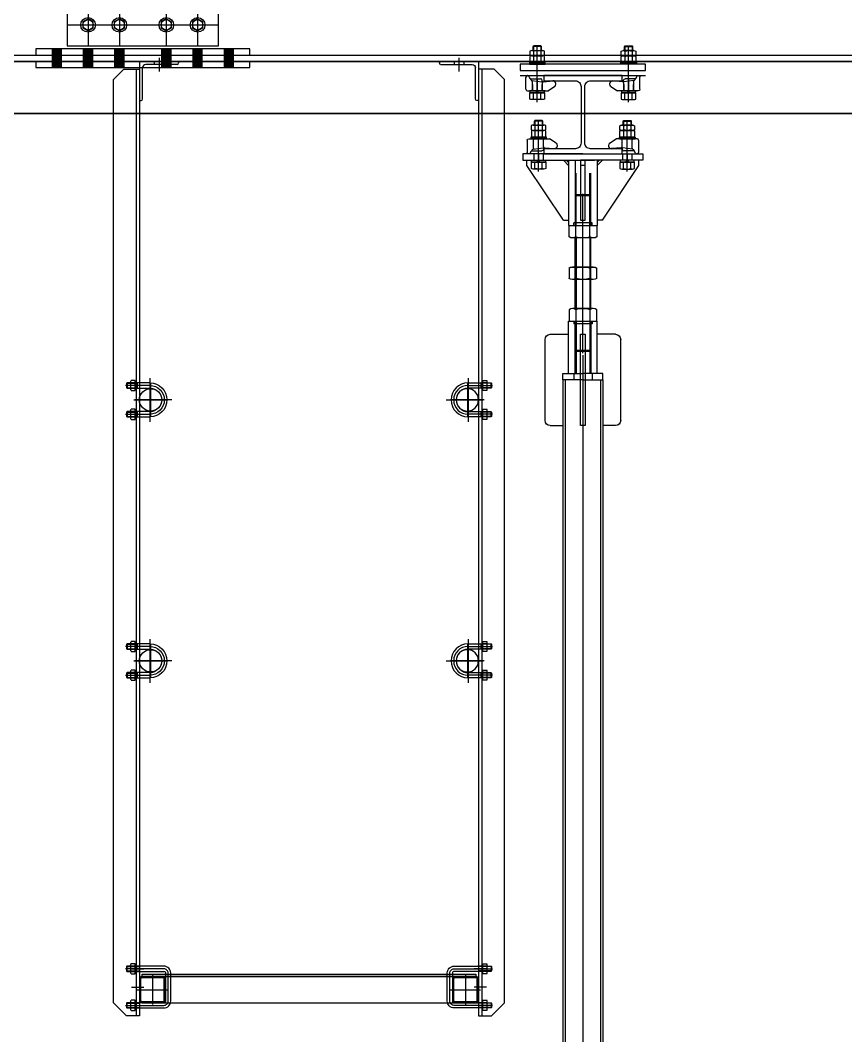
# Model space of a CAD drawing. Header units: millimetres. Extents: x 5349504 to 6791112, y -2212455 to -2153443.
# Drawn here: x 6345809 to 6347391, y -2190790 to -2188845 of the extents above; entities that cross this region are included whole.
import ezdxf
from ezdxf.xclip import XClip

# ---------------------------------------------------------------- set-up
doc = ezdxf.new("R2010")
doc.units = ezdxf.units.MM
doc.header["$LTSCALE"] = 400
doc.header["$XCLIPFRAME"] = 2
doc.linetypes.add('CENTER', pattern=[50.8, 31.75, -6.35, 6.35, -6.35])
doc.linetypes.add('HIDDEN', pattern=[0.375, 0.25, -0.125])
doc.layers.get('0').update_dxf_attribs({"lineweight": 9})
doc.layers.get('DEFPOINTS').update_dxf_attribs({"color": 140})
for name, color, linetype in [('4ELEV', 4, 'Continuous'), ('5ELEV', 5, 'Continuous'), ('BOLT', 5, 'Continuous'), ('EQUIP', 8, 'Continuous'), ('GRND', 8, 'Continuous')]:
    doc.layers.add(name, color=color, linetype=linetype)

# ---------------------------------------------------------------- blocks, each defined once
blk = doc.blocks.new('A$C16102F09')
at = {"color": 2}
for p, q in [((119.6, 168), (116.8, 169.6)), ((170, 168), (119.6, 168)), ((119.6, 151.3), (116.8, 149.6)), ((170, 151.3), (119.6, 151.3)), ((119.6, 28), (116.8, 29.6)), ((119.6, 11.3), (116.8, 9.6)), ((170, 28), (119.6, 28)), ((170, 11.3), (119.6, 11.3))]:
    blk.add_line(p, q, dxfattribs=at)
for p, q in [((119.6, 169.6), (119.6, 149.6)), ((137, 163), (132, 158)), ((137, 161.3), (132, 156.3)), ((137, 140), (137, 179.3)), ((137, 179.3), (151.5, 179.3)), ((151.5, 169.4), (137, 169.4)), ((153, 176.6), (151.5, 179.3)), ((153, 142.6), (153, 176.6)), ((168.4, 169.6), (168.4, 149.6)), ((151.5, 149.8), (137, 149.8)), ((151.5, 140), (137, 140)), ((151.5, 140), (153, 142.6)), ((137, 0), (137, 39.3)), ((137, 39.3), (151.5, 39.3)), ((153, 36.6), (151.5, 39.3)), ((119.6, 29.6), (119.6, 9.6)), ((137, 23), (132, 18)), ((137, 21.3), (132, 16.3)), ((151.5, 29.4), (137, 29.4)), ((151.5, 9.8), (137, 9.8)), ((151.5, 0), (153, 2.6)), ((153, 2.6), (153, 36.6)), ((168.4, 29.6), (168.4, 9.6)), ((151.5, 0), (137, 0))]:
    blk.add_line(p, q)
blk.add_lwpolyline([(170, 168), (170, 151.3), (168.4, 149.6), (26, 149.6, 0.414214), (20, 143.6), (20, 35.6, 0.414214), (26, 29.6), (168.4, 29.6), (170, 28), (170, 11.3), (168.4, 9.6), (26, 9.6, -0.414214), (0, 35.6), (0, 143.6, -0.414214), (26, 169.6), (168.4, 169.6)], format="xyb", close=True)
for points in [[(132, 142), (137, 142), (137, 177.2), (132, 177.2)], [(132, 2), (137, 2), (137, 37.2), (132, 37.2)]]:
    blk.add_lwpolyline(points, close=True)
for centre, radius, start, end in [((144.3, 174.4), 8.68, 325.591, 34.409), ((119, 159.4), 34, 0.4002, 17.1986), ((119, 159.9), 34, 342.8014, 359.5998), ((144.3, 144.9), 8.68, 325.591, 34.409), ((144.3, 34.4), 8.68, 325.591, 34.409), ((119, 19.4), 34, 0.4002, 17.1986), ((119, 19.9), 34, 342.8014, 359.5998), ((144.3, 4.9), 8.68, 325.591, 34.409)]:
    blk.add_arc(centre, radius, start, end)
at = {"layer": 'EQUIP'}
blk.add_lwpolyline([(174, 19.6), (26, 19.6, -0.414214), (10, 35.6), (10, 143.6, -0.414214), (26, 159.6), (174, 159.6)], format="xyb", dxfattribs=at)
blk = doc.blocks.new('A$C20B212E0')
for p, q in [((141, 119), (141, 158.2)), ((141, 158.2), (155.5, 158.2)), ((157, 155.6), (155.5, 158.2)), ((83.6, 148.6), (171.4, 148.6)), ((171.4, 128.6), (83.6, 128.6)), ((133, 148.6), (133, 128.6)), ((141, 141.9), (136, 136.9)), ((141, 140.3), (136, 135.3)), ((155.5, 148.4), (141, 148.4)), ((155.5, 128.8), (141, 128.8)), ((155.5, 119), (141, 119)), ((155.5, 119), (157, 121.6)), ((157, 121.6), (157, 155.6)), ((171.4, 148.6), (173, 147)), ((171.4, 148.6), (171.4, 128.6)), ((173, 130.2), (171.4, 128.6)), ((173, 147), (173, 130.2)), ((141, 9), (141, 48.2)), ((141, 48.2), (155.5, 48.2)), ((157, 45.6), (155.5, 48.2)), ((157, 11.6), (157, 45.6)), ((83.6, 38.6), (171.4, 38.6)), ((171.4, 18.6), (83.6, 18.6)), ((133, 38.6), (133, 18.6)), ((141, 31.9), (136, 26.9)), ((141, 30.3), (136, 25.3)), ((155.5, 38.4), (141, 38.4)), ((155.5, 18.8), (141, 18.8)), ((155.5, 9), (141, 9)), ((155.5, 9), (157, 11.6)), ((171.4, 38.6), (173, 37)), ((171.4, 38.6), (171.4, 18.6)), ((173, 20.2), (171.4, 18.6)), ((173, 37), (173, 20.2))]:
    blk.add_line(p, q)
at = {"color": 2}
for p, q in [((133, 147), (130.2, 148.6)), ((133, 130.2), (130.2, 128.6)), ((173, 147), (133, 147)), ((173, 130.2), (133, 130.2)), ((133, 37), (130.2, 38.6)), ((133, 20.2), (130.2, 18.6)), ((173, 37), (133, 37)), ((173, 20.2), (133, 20.2))]:
    blk.add_line(p, q, dxfattribs=at)
for points in [[(136, 121), (141, 121), (141, 156.2), (136, 156.2)], [(136, 11), (141, 11), (141, 46.2), (136, 46.2)]]:
    blk.add_lwpolyline(points, close=True)
for centre, radius, start, end in [((148.3, 153.3), 8.68, 325.591, 34.409), ((83.6, 83.6), 65, 90, 270), ((83.6, 83.6), 45, 90, 270), ((123, 138.4), 34, 0.4002, 17.1986), ((123, 138.8), 34, 342.8014, 359.5998), ((148.3, 123.9), 8.68, 325.591, 34.409), ((148.3, 43.3), 8.68, 325.591, 34.409), ((123, 28.4), 34, 0.4002, 17.1986), ((123, 28.8), 34, 342.8014, 359.5998), ((148.3, 13.9), 8.68, 325.591, 34.409)]:
    blk.add_arc(centre, radius, start, end)
at = {"layer": 'EQUIP'}
for p, q in [((83.6, 167.2), (83.6, 0)), ((0, 83.6), (141.6, 83.6))]:
    blk.add_line(p, q, dxfattribs=at)
for points in [[(83.6, 138.6), (177, 138.6)], [(177, 28.6), (83.6, 28.6)]]:
    blk.add_lwpolyline(points, dxfattribs=at)
blk.add_arc((83.6, 83.6), 55, 90, 270, dxfattribs=at)
blk = doc.blocks.new('A$C4B32655D')
for p, q in [((138, 4257), (138, 4107)), ((138, 4257), (288, 4257)), ((282, 4245), (162, 4245)), ((288, 4257), (288, 4251)), ((126, 4227), (126, 600)), ((150, 4113), (150, 4233)), ((138, 4107), (144, 4107))]:
    blk.add_line(p, q)
blk.add_lwpolyline([(78, 4227), (138, 4227), (138, 600), (88, 600), (38, 650), (38, 4187)], close=True)
for centre in [(180.7, 2960), (180.7, 1960)]:
    blk.add_circle(centre, 42.7)
for centre, radius, start, end in [((162, 4233), 12, 90, 180), ((282, 4251), 6, 270, 0), ((144, 4113), 6, 270, 0)]:
    blk.add_arc(centre, radius, start, end)
at = {"layer": 'EQUIP'}
for p, q in [((195, 4257), (195, 4245)), ((213, 4270.3), (213, 4218.1)), ((231, 4257), (231, 4245)), ((180.7, 3024.8), (180.7, 2895.2)), ((115.9, 2960), (245.5, 2960)), ((180.7, 2024.8), (180.7, 1895.2)), ((115.9, 1960), (245.5, 1960)), ((107.6, 780), (154.8, 780)), ((126, 790), (138, 790)), ((126, 770), (138, 770)), ((107.6, 710), (154.8, 710)), ((107.6, 640), (154.8, 640)), ((126, 650), (138, 650)), ((126, 630), (138, 630))]:
    blk.add_line(p, q, dxfattribs=at)
at = {"xscale": -1}
for name, p in [('A$C20B212E0', (262, 2876.4)), ('A$C20B212E0', (262, 1876.4)), ('A$C16102F09', (258, 620.4))]:
    blk.add_blockref(name, p, dxfattribs=at)
blk = doc.blocks.new('A$C7C4A47B5')
for p, q in [((608.3, 53.5), (49.1, 53.5)), ((608.3, 3.5), (49.1, 3.5))]:
    blk.add_line(p, q)
at = {"color": 4}
blk.add_lwpolyline([(648.7, 53.5), (648.7, 58.5), (8.7, 58.5), (8.7, 53.5)], close=True, dxfattribs=at)
at = {"layer": 'EQUIP'}
for p, q in [((28.7, 56.9), (28.7, 0)), ((628.7, 56.9), (628.7, 0)), ((58, 28.5), (0, 28.5)), ((658, 28.5), (600, 28.5))]:
    blk.add_line(p, q, dxfattribs=at)
for points in [[(49.1, 3.5), (8.3, 3.5, -0.414214), (3.7, 8.1), (3.7, 48.9, -0.414214), (8.3, 53.5), (49.1, 53.5, -0.414214), (53.7, 48.9), (53.7, 8.1, -0.414214)], [(49.1, 5.8), (8.3, 5.8, -0.414214), (6, 8.1), (6, 48.9, -0.414214), (8.3, 51.2), (49.1, 51.2, -0.414214), (51.4, 48.9), (51.4, 8.1, -0.414214)], [(649.1, 3.5), (608.3, 3.5, -0.414214), (603.7, 8.1), (603.7, 48.9, -0.414214), (608.3, 53.5), (649.1, 53.5, -0.414214), (653.7, 48.9), (653.7, 8.1, -0.414214)], [(649.1, 5.8), (608.3, 5.8, -0.414214), (606, 8.1), (606, 48.9, -0.414214), (608.3, 51.2), (649.1, 51.2, -0.414214), (651.4, 48.9), (651.4, 8.1, -0.414214)]]:
    blk.add_lwpolyline(points, format="xyb", close=True, dxfattribs=at)
blk = doc.blocks.new('A$C46D93354')
at = {"extrusion": (0, 0, -1), "xscale": 2, "yscale": 2, "zscale": -2}
blk.add_blockref('A$C7C4A47B5', (-1316.1, 0), dxfattribs=at)
blk = doc.blocks.new('A$C245D25EF')
for p, q in [((2.1, 40.5), (14.4, 49.1)), ((54.5, 49.1), (14.4, 49.1)), ((20.8, 49.1), (50.8, 49.1)), ((57.5, 46.1), (57.5, 23)), ((0, 36.4), (0, 35)), ((24, 32), (5.9, 30.1)), ((26.3, 31.8), (24, 32)), ((26.3, 31.8), (26.3, 28.9)), ((49.2, 26), (29.3, 26)), ((51.7, 21.7), (49.2, 26)), ((54.5, 20), (54.4, 20))]:
    blk.add_line(p, q)
for centre, radius, start, end in [((5, 36.4), 5, 124.7787, 180), ((54.5, 46.1), 3, 0, 90), ((5, 35), 5, 180, 279.9262), ((29.3, 29), 3, 180, 270), ((54.4, 23), 3, 206.5651, 270), ((54.5, 23), 3, 270, 0)]:
    blk.add_arc(centre, radius, start, end)
at = {"layer": 'EQUIP'}
for p, q in [((26.3, 34), (26.3, 47.1)), ((35.8, 26), (35.8, 49.1)), ((45.3, 31), (45.3, 47.1)), ((45.9, 29.3), (26.7, 31.7)), ((48.9, 26.4), (48.2, 27.6))]:
    blk.add_line(p, q, dxfattribs=at)
blk.add_circle((35.8, 49.1), 0.2, dxfattribs=at)
for centre, radius, start, end in [((24.3, 47.1), 2, 0, 90), ((47.3, 47.1), 2, 90, 180), ((24.3, 34), 2, 262.7468, 0), ((47.3, 31), 2, 180, 249.9136), ((45.5, 26.3), 3, 26.5651, 82.7468)]:
    blk.add_arc(centre, radius, start, end, dxfattribs=at)
blk = doc.blocks.new('A$C09A963A0')
for p, q in [((3.5, 13), (24.2, 13)), ((6.9, 11.9), (6.9, 0)), ((20.8, 11.9), (20.8, 0))]:
    blk.add_line(p, q)
blk.add_lwpolyline([(0, 0), (0, 11.9, -0.309401), (6.9, 11.9, -0.154701), (20.8, 11.9, -0.309401), (27.7, 11.9), (27.7, 0), (0, 0)], format="xyb")
blk = doc.blocks.new('A$C24874AEF')
for p, q in [((22, 175, 0), (23, 176, 0)), ((37, 176, 0), (23, 176, 0)), ((38, 175, 0), (37, 176, 0)), ((192, 175, 0), (193, 176, 0)), ((193, 176, 0), (207, 176, 0)), ((208, 175, 0), (207, 176, 0)), ((19.6, 167.1, 0), (40.4, 167.1, 0)), ((19.6, 157.1, 0), (40.4, 157.1, 0)), ((22, 167.1, 0), (22, 175, 0)), ((38, 175, 0), (22, 175, 0)), ((23.1, 166, 0), (23.1, 158.1, 0)), ((36.9, 166, 0), (36.9, 158.1, 0)), ((38, 167.1, 0), (38, 175, 0)), ((210.4, 167.1, 0), (189.6, 167.1, 0)), ((210.4, 157.1, 0), (189.6, 157.1, 0)), ((192, 167.1, 0), (192, 175, 0)), ((192, 175, 0), (208, 175, 0)), ((193.1, 166, 0), (193.1, 158.1, 0)), ((206.9, 166, 0), (206.9, 158.1, 0)), ((208, 167.1, 0), (208, 175, 0)), ((7.5, 90), (7.5, 100)), ((26.9, 100), (30.9, 96)), ((29.1, 100), (33.1, 96)), ((77.5, 100), (87.5, 90)), ((152.5, 100), (142.5, 90)), ((200.9, 100), (196.9, 96)), ((203.1, 100), (199.1, 96)), ((222.5, 90), (222.5, 100)), ((77.5, -15), (7.5, 90)), ((152.5, -15), (222.5, 90)), ((77.5, -15), (87.5, -15)), ((152.5, -15), (142.5, -15))]:
    blk.add_line(p, q)
at = {"elevation": 0}
for points in [[(23.1, 166, 0.309401), (16.1, 166), (16.1, 158.1, 0.309401), (23.1, 158.1, 0.154701), (36.9, 158.1, 0.309401), (43.9, 158.1), (43.9, 166, 0.309401), (36.9, 166, 0.154701), (23.1, 166)], [(206.9, 166, -0.309401), (213.9, 166), (213.9, 158.1, -0.309401), (206.9, 158.1, -0.154701), (193.1, 158.1, -0.309401), (186.1, 158.1), (186.1, 166, -0.309401), (193.1, 166, -0.154701), (206.9, 166)]]:
    blk.add_lwpolyline(points, format="xyb", dxfattribs=at)
for points in [[(45, 141.1), (45, 144.1), (15, 144.1), (15, 141.1), (45, 141.1)], [(185, 141.1), (185, 144.1), (215, 144.1), (215, 141.1), (185, 141.1)]]:
    blk.add_lwpolyline(points, dxfattribs=at)
for points in [[(115, 112), (0, 112), (0, 100), (115, 100)], [(43.3, 100), (43.3, 96), (16.7, 96), (16.7, 100), (43.3, 100)], [(115, 112), (230, 112), (230, 100), (115, 100)], [(186.7, 100), (186.7, 96), (213.3, 96), (213.3, 100), (186.7, 100)]]:
    blk.add_lwpolyline(points)
for points in [[(87.5, 100), (87.5, 94), (81.5, 100)], [(142.5, 100), (148.5, 100), (142.5, 94)]]:
    blk.add_solid(points)
at = {"layer": 'EQUIP'}
for p, q in [((23, 176, 0), (23, 167.1, 0)), ((30, 78.1), (30, 176)), ((37, 176, 0), (37, 167.1, 0)), ((193, 176, 0), (193, 167.1, 0)), ((200, 78.1), (200, 176)), ((207, 176, 0), (207, 167.1, 0)), ((21, 112), (21, 100)), ((30, 111), (30, 97)), ((39, 112), (39, 100)), ((87.5, 100), (87.5, -25)), ((137.5, 100), (92.5, 100)), ((142.5, 100), (142.5, -25)), ((191, 112), (191, 100)), ((200, 111), (200, 97)), ((209, 112), (209, 100)), ((110.5, 90), (119.5, 90)), ((142.5, -25), (87.5, -25))]:
    blk.add_line(p, q, dxfattribs=at)
at = {"layer": 'EQUIP', "color": 3, "linetype": 'HIDDEN'}
for p, q in [((100, -25), (100, 100)), ((101.9, -25), (101.9, 100)), ((128.1, -25), (128.1, 100)), ((130, 100), (130, -25))]:
    blk.add_line(p, q, dxfattribs=at)
at = {"layer": 'EQUIP'}
blk.add_lwpolyline([(119.5, -15), (110.5, -15), (110.5, 100), (119.5, 100)], close=True, dxfattribs=at)
at = {"xscale": -1}
for name, p in [('A$C09A963A0', (43.9, 144.1, 0)), ('A$C245D25EF', (65.8, 92, 0))]:
    blk.add_blockref(name, p, dxfattribs=at)
for name, p in [('A$C09A963A0', (186.1, 144.1, 0)), ('A$C245D25EF', (164.3, 92, 0))]:
    blk.add_blockref(name, p)
at = {"extrusion": (0, 0, -1), "xscale": -1, "zscale": -1, "rotation": 180}
blk.add_blockref('A$C09A963A0', (-43.9, 96), dxfattribs=at)
at = {"extrusion": (0, 0, -1), "zscale": -1, "rotation": 180}
blk.add_blockref('A$C09A963A0', (-186.1, 96), dxfattribs=at)
blk = doc.blocks.new('A$C45230962')
at = {"color": 2, "linetype": 'HIDDEN'}
for p, q in [((-128.6, 148.4), (-126.7, 150.3)), ((-128.6, 91.7), (-128.6, 148.4)), ((-128.6, 148.4), (-98.6, 148.4)), ((-126.7, 150.3), (-100.5, 150.3)), ((-100.5, 150.3), (-98.6, 148.4)), ((-98.6, 148.4), (-98.6, 91.7)), ((-128.6, -91.7), (-128.6, -147.9)), ((-98.6, -147.9), (-98.6, -91.7)), ((-128.6, -147.9), (-98.6, -147.9)), ((-128.6, -147.9), (-126.7, -149.7)), ((-126.7, -149.7), (-100.5, -149.7)), ((-100.5, -149.7), (-98.6, -147.9))]:
    blk.add_line(p, q, dxfattribs=at)
at = {"color": 1, "linetype": 'CENTER'}
blk.add_line((-113.6, -153), (-113.6, 152), dxfattribs=at)
for p, q in [((-126.9, 69.8), (-126.9, 91.7)), ((-100.4, 69.8), (-100.4, 91.7)), ((-133.6, 67.7), (-93.7, 67.7)), ((-128.6, -67.7), (-128.6, 67.7)), ((-98.6, -67.7), (-98.6, 67.7)), ((-140.2, -9.9), (-140.2, 9.9)), ((-133.6, 12), (-93.7, 12)), ((-126.9, 9.9), (-126.9, -12)), ((-100.4, 9.9), (-100.4, -12)), ((-87.1, 9.9), (-87.1, -9.9)), ((-133.6, -12), (-93.7, -12)), ((-133.6, -67.7), (-93.7, -67.7)), ((-126.9, -69.8), (-126.9, -91.7)), ((-100.4, -69.8), (-100.4, -91.7))]:
    blk.add_line(p, q)
for points in [[(-140.2, 91.7), (-140.2, 69.8, 0.309401), (-126.9, 69.8, 0.154701), (-100.4, 69.8, 0.309401), (-87.1, 69.8), (-87.1, 91.7), (-140.2, 91.7)], [(-140.2, -91.7), (-140.2, -69.8, -0.309401), (-126.9, -69.8, -0.154701), (-100.4, -69.8, -0.309401), (-87.1, -69.8), (-87.1, -91.7), (-140.2, -91.7)]]:
    blk.add_lwpolyline(points, format="xyb")
for centre, radius, start, end in [((-133.6, 0.2), 11.8, 55.6158, 124.3842), ((-113.6, -31.9), 43.9, 72.412, 107.588), ((-93.7, 0.2), 11.8, 55.6158, 124.3842), ((-133.6, -0.2), 11.8, 235.6158, 304.3842), ((-113.6, 31.9), 43.9, 252.412, 287.588), ((-93.7, -0.2), 11.8, 235.6158, 304.3842)]:
    blk.add_arc(centre, radius, start, end)
at = {"layer": 'EQUIP', "color": 2, "linetype": 'HIDDEN'}
for p, q in [((-126.7, 91.7), (-126.7, 150.3)), ((-100.5, 91.7), (-100.5, 150.3)), ((-126.7, -91.7), (-126.7, -149.7)), ((-100.5, -91.7), (-100.5, -149.7))]:
    blk.add_line(p, q, dxfattribs=at)
at = {"layer": 'EQUIP'}
for p, q in [((-87.6, 91.7), (-139.6, 91.7)), ((-126.7, 67.7), (-126.7, -67.7)), ((-100.5, 67.7), (-100.5, -67.7)), ((-87.6, -91.7), (-139.6, -91.7))]:
    blk.add_line(p, q, dxfattribs=at)
blk = doc.blocks.new('BL-EQ-SECT_1_20230313')
at = {"layer": 'EQUIP'}
for p, q in [((22837.2, 12281.3, 13027.4), (22838.2, 12282.3, 13027.4)), ((22837.2, 12273.3, 0), (22837.2, 12281.3, 13027.4)), ((22853.2, 12281.3, 13027.4), (22837.2, 12281.3, 13027.4)), ((22838.2, 12282.3, 13027.4), (22838.2, 12273.3, 0)), ((22852.2, 12282.3, 13027.4), (22838.2, 12282.3, 13027.4)), ((22845.2, 12174.4, 13027.4), (22845.2, 12282.3, 13027.4)), ((22852.2, 12282.3, 13027.4), (22852.2, 12273.3, 0)), ((22853.2, 12281.3, 13027.4), (22852.2, 12282.3, 13027.4)), ((22853.2, 12273.3, 0), (22853.2, 12281.3, 13027.4)), ((23012.2, 12281.3, 13027.4), (23013.2, 12282.3, 13027.4)), ((23012.2, 12273.3, 0), (23012.2, 12281.3, 13027.4)), ((23012.2, 12281.3, 13027.4), (23028.2, 12281.3, 13027.4)), ((23013.2, 12282.3, 13027.4), (23013.2, 12273.3, 0)), ((23013.2, 12282.3, 13027.4), (23027.2, 12282.3, 13027.4)), ((23020.2, 12174.4, 13027.4), (23020.2, 12282.3, 13027.4)), ((23027.2, 12282.3, 13027.4), (23027.2, 12273.3, 0)), ((23028.2, 12281.3, 13027.4), (23027.2, 12282.3, 13027.4)), ((23028.2, 12273.3, 0), (23028.2, 12281.3, 13027.4)), ((22834.8, 12273.3, 0), (22855.6, 12273.3, 0)), ((22834.8, 12263.3, 0), (22855.6, 12263.3, 0)), ((22838.3, 12272.3, 0), (22838.3, 12264.4, 0)), ((22852.2, 12272.3, 0), (22852.2, 12264.4, 0)), ((23030.6, 12273.3, 0), (23009.8, 12273.3, 0)), ((23030.6, 12263.3, 0), (23009.8, 12263.3, 0)), ((23013.3, 12272.3, 0), (23013.3, 12264.4, 0)), ((23027.2, 12272.3, 0), (23027.2, 12264.4, 0)), ((23052.7, 12225.3, 13027.4), (22812.7, 12225.3, 13027.4)), ((22836.2, 12208.3, 13027.4), (22836.2, 12196.3, 13027.4)), ((22845.2, 12207.3, 13027.4), (22845.2, 12193.3, 13027.4)), ((22854.2, 12208.3, 13027.4), (22854.2, 12196.3, 13027.4)), ((23011.2, 12208.3, 13027.4), (23011.2, 12196.3, 13027.4)), ((23020.2, 12207.3, 13027.4), (23020.2, 12193.3, 13027.4)), ((23029.2, 12208.3, 13027.4), (23029.2, 12196.3, 13027.4)), ((22842.1, 12196.3, 13027.4), (22846.1, 12192.3, 13027.4)), ((22844.4, 12196.3, 13027.4), (22848.4, 12192.3, 13027.4)), ((23021.1, 12196.3, 13027.4), (23017.1, 12192.3, 13027.4)), ((23023.4, 12196.3, 13027.4), (23019.4, 12192.3, 13027.4)), ((22915.2, 11938.3), (22915.2, 11943.3)), ((22915.2, 11943.3), (22950.2, 11943.3)), ((22950.2, 11938.3), (22950.2, 11943.3)), ((22905.2, 11654.8), (22905.2, 11754.8)), ((22960.2, 11754.8), (22905.2, 11754.8)), ((22915.2, 11754.8), (22915.2, 11749.8)), ((22950.2, 11754.8), (22950.2, 11749.8)), ((22960.2, 11654.8), (22960.2, 11754.8)), ((22915.2, 11749.8), (22950.2, 11749.8)), ((22917.7, 11749.8), (22917.7, 11654.8)), ((22919.6, 11749.8), (22919.6, 11654.8)), ((22945.8, 11749.8), (22945.8, 11654.8)), ((22947.7, 11654.8), (22947.7, 11749.8)), ((22860.2, 11564.8), (22860.2, 11719.8)), ((22870.2, 11729.8), (22905.2, 11729.8)), ((22995.2, 11729.8), (22960.2, 11729.8)), ((23005.2, 11564.8), (23005.2, 11719.8)), ((22932.7, 11689.8), (22932.7, 6284.6)), ((22915.2, 11654.8), (22915.2, 11642.8)), ((22950.2, 11654.8), (22950.2, 11642.8)), ((22894.6, 11642.8), (22894.6, 6306.6)), ((22898.8, 11642.8), (22898.8, 6306.6)), ((22966.7, 11642.8), (22966.7, 6306.6)), ((22970.9, 11642.8), (22970.9, 6306.6)), ((22870.2, 11554.8), (22894.6, 11554.8)), ((22995.2, 11554.8), (22970.9, 11554.8))]:
    blk.add_line(p, q, dxfattribs=at)
for points, elevation in [([(22838.3, 12272.3, 0.309401), (22831.4, 12272.3), (22831.4, 12264.4, 0.309401), (22838.3, 12264.4, 0.154701), (22852.2, 12264.4, 0.309401), (22859.1, 12264.4), (22859.1, 12272.3, 0.309401), (22852.2, 12272.3, 0.154701), (22838.3, 12272.3)], 0), ([(23027.2, 12272.3, -0.309401), (23034.1, 12272.3), (23034.1, 12264.4, -0.309401), (23027.2, 12264.4, -0.154701), (23013.3, 12264.4, -0.309401), (23006.4, 12264.4), (23006.4, 12272.3, -0.309401), (23013.3, 12272.3, -0.154701), (23027.2, 12272.3)], 0), ([(22932.7, 12075.3), (22857.7, 12075.3), (22857.7, 12085.3), (22918.2, 12085.3, 0.414214), (22929.2, 12096.3), (22929.2, 12204.3, 0.414214), (22918.2, 12215.3), (22857.7, 12215.3), (22857.7, 12225.3), (23007.7, 12225.3), (23007.7, 12215.3), (22947.2, 12215.3, 0.414214), (22936.2, 12204.3), (22936.2, 12096.3, 0.414214), (22947.2, 12085.3), (23007.7, 12085.3), (23007.7, 12075.3), (22932.7, 12075.3)], 13027.4)]:
    blk.add_lwpolyline(points, format="xyb", dxfattribs=dict(at, elevation=elevation))
for points in [[(22812.7, 12247.3), (23052.7, 12247.3), (23052.7, 12235.3), (22812.7, 12235.3)], [(22937.2, 11729.8), (22928.2, 11729.8), (22928.2, 11554.8), (22937.2, 11554.8)]]:
    blk.add_lwpolyline(points, close=True, dxfattribs=at)
for points in [[(22860.2, 12247.3), (22860.2, 12250.3), (22830.2, 12250.3), (22830.2, 12247.3), (22860.2, 12247.3)], [(23005.2, 12247.3), (23005.2, 12250.3), (23035.2, 12250.3), (23035.2, 12247.3), (23005.2, 12247.3)], [(22932.7, 11642.8), (22894.6, 11642.8), (22894.6, 11654.8), (22932.7, 11654.8)], [(22932.7, 11642.8), (22970.9, 11642.8), (22970.9, 11654.8), (22932.7, 11654.8)]]:
    blk.add_lwpolyline(points, dxfattribs=at)
at = {"layer": 'EQUIP', "elevation": 13027.4}
for points in [[(22858.5, 12196.3), (22858.5, 12192.3), (22831.9, 12192.3), (22831.9, 12196.3), (22858.5, 12196.3)], [(23006.9, 12196.3), (23006.9, 12192.3), (23033.5, 12192.3), (23033.5, 12196.3), (23006.9, 12196.3)]]:
    blk.add_lwpolyline(points, dxfattribs=at)
at = {"layer": 'EQUIP'}
for centre, start, end in [((22870.2, 11719.8), 90, 180), ((22995.2, 11719.8), 0, 90), ((22870.2, 11564.8), 180, 270), ((22995.2, 11564.8), 270, 0)]:
    blk.add_arc(centre, 10, start, end, dxfattribs=at)
at = {"layer": 'EQUIP', "xscale": -1}
blk.add_blockref('A$C09A963A0', (22859.1, 12250.3, 0), dxfattribs=at)
at = {"layer": 'EQUIP'}
for name, p in [('A$C09A963A0', (23006.4, 12250.3, 0)), ('A$C24874AEF', (22817.7, 11963.3, 13027.4)), ('A$C45230962', (23046.4, 11846.6))]:
    blk.add_blockref(name, p, dxfattribs=at)
at = {"layer": 'EQUIP', "yscale": 0.5, "zscale": 0.5}
for name, p, xscale in [('A$C4B32655D', (23063.7, 10124.1), 0.5), ('A$C4B32655D', (23851.7, 10124.1), -0.5), ('A$C46D93354', (23787.1, 10445.6), -0.5)]:
    blk.add_blockref(name, p, dxfattribs=dict(at, xscale=xscale))
at = {"layer": 'EQUIP', "rotation": 180}
blk.add_blockref('A$C245D25EF', (22881, 12245.3, 13027.4), dxfattribs=at)
at = {"layer": 'EQUIP', "xscale": -1, "rotation": 180}
blk.add_blockref('A$C245D25EF', (22984.5, 12245.3, 13027.4), dxfattribs=at)
at = {"layer": 'EQUIP', "extrusion": (0, 0, -1), "xscale": -1, "zscale": -1, "rotation": 180}
blk.add_blockref('A$C09A963A0', (-22859.1, 12192.3, -13027.4), dxfattribs=at)
at = {"layer": 'EQUIP', "extrusion": (0, 0, -1), "zscale": -1, "rotation": 180}
blk.add_blockref('A$C09A963A0', (-23006.4, 12192.3, -13027.4), dxfattribs=at)
blk = doc.blocks.new('SPLICE_H200_S')
at = {"layer": 'BOLT', "const_width": 20}
for points in [[(-165, 76), (-165, 112)], [(-105, 76), (-105, 112)], [(-45, 76), (-45, 112)], [(45, 76), (45, 112)], [(105, 76), (105, 112)], [(165, 76), (165, 112)], [(-165, -112), (-165, -76)], [(-105, -112), (-105, -76)], [(-45, -112), (-45, -76)], [(45, -112), (45, -76)], [(105, -112), (105, -76)], [(165, -112), (165, -76)]]:
    blk.add_lwpolyline(points, dxfattribs=at)
at = {"layer": 'BOLT'}
for points in [[(205, 112), (-205, 112), (-205, 100), (205, 100)], [(205, 88), (-205, 88), (-205, 76), (205, 76)], [(145, 70), (-145, 70), (-145, -70), (145, -70)], [(-115, 24.2), (-105, 18.5), (-95, 24.2), (-95, 35.8), (-105, 41.5), (-115, 35.8)], [(-55, 24.2), (-45, 18.5), (-35, 24.2), (-35, 35.8), (-45, 41.5), (-55, 35.8)], [(35, 24.2), (45, 18.5), (55, 24.2), (55, 35.8), (45, 41.5), (35, 35.8)], [(95, 24.2), (105, 18.5), (115, 24.2), (115, 35.8), (105, 41.5), (95, 35.8)], [(-115, -35.8), (-105, -41.5), (-95, -35.8), (-95, -24.2), (-105, -18.5), (-115, -24.2)], [(-55, -35.8), (-45, -41.5), (-35, -35.8), (-35, -24.2), (-45, -18.5), (-55, -24.2)], [(35, -35.8), (45, -41.5), (55, -35.8), (55, -24.2), (45, -18.5), (35, -24.2)], [(95, -35.8), (105, -41.5), (115, -35.8), (115, -24.2), (105, -18.5), (95, -24.2)], [(205, -76), (-205, -76), (-205, -88), (205, -88)], [(205, -100), (-205, -100), (-205, -112), (205, -112)]]:
    blk.add_lwpolyline(points, close=True, dxfattribs=at)
for centre, radius in [((-105, 30), 14), ((-105, 30), 10), ((-45, 30), 14), ((-45, 30), 10), ((45, 30), 14), ((45, 30), 10), ((105, 30), 14), ((105, 30), 10), ((-105, -30), 14), ((-45, -30), 14), ((45, -30), 14), ((105, -30), 14), ((-105, -30), 10), ((-45, -30), 10), ((45, -30), 10), ((105, -30), 10)]:
    blk.add_circle(centre, radius, dxfattribs=at)
at = {"layer": 'DEFPOINTS'}
for p, q in [((-105, 70), (-105, -70)), ((-45, 70), (-45, -70)), ((45, 70), (45, -70)), ((105, 70), (105, -70)), ((-145, 30), (145, 30)), ((-145, -30), (145, -30))]:
    blk.add_line(p, q, dxfattribs=at)
blk = doc.blocks.new('BL-ROOF_SECT_1')
at = {"layer": '5ELEV'}
blk.add_line((78200, 12), (97300, 12), dxfattribs=at)
blk.add_lwpolyline([(78200, 200), (97300, 200), (97300, 0), (78200, 0)], close=True, dxfattribs=at)
at = {"layer": 'DEFPOINTS'}
blk.add_lwpolyline([(0, 0), (107500, 0), (107500, 4500), (0, 4500)], close=True, dxfattribs=at)
at = {"layer": '4ELEV'}
blk.add_blockref('SPLICE_H200_S', (84000, 100), dxfattribs=at)

msp = doc.modelspace()

# ---------------------------------------------------------------- linework, layer by layer
at = {"layer": 'DEFPOINTS'}
msp.add_line((5349504.4, -2188923.6), (6791112.4, -2188923.6), dxfattribs=at)

# ---------------------------------------------------------------- next in the draw order: block references
at = {"layer": 'GRND', "xscale": -1}
msp.add_blockref('BL-EQ-SECT_1_20230313', (6369820.1, -2201176.2), dxfattribs=at)

# ---------------------------------------------------------------- next in the draw order: linework, layer by layer
at = {"layer": 'DEFPOINTS'}
msp.add_lwpolyline([(6359543.9, -2189023.6), (6262043.9, -2189023.6), (6262043.9, -2184423.6), (6359543.9, -2184423.6)], close=True, dxfattribs=at)

# ---------------------------------------------------------------- next in the draw order: block references
at = {"layer": '5ELEV'}
ref = msp.add_blockref('BL-ROOF_SECT_1', (6262043.9, -2188923.6), dxfattribs=at)
XClip(ref).set_block_clipping_path([(0, -100), (97500, 4500)])

doc.saveas('drawing.dxf')
